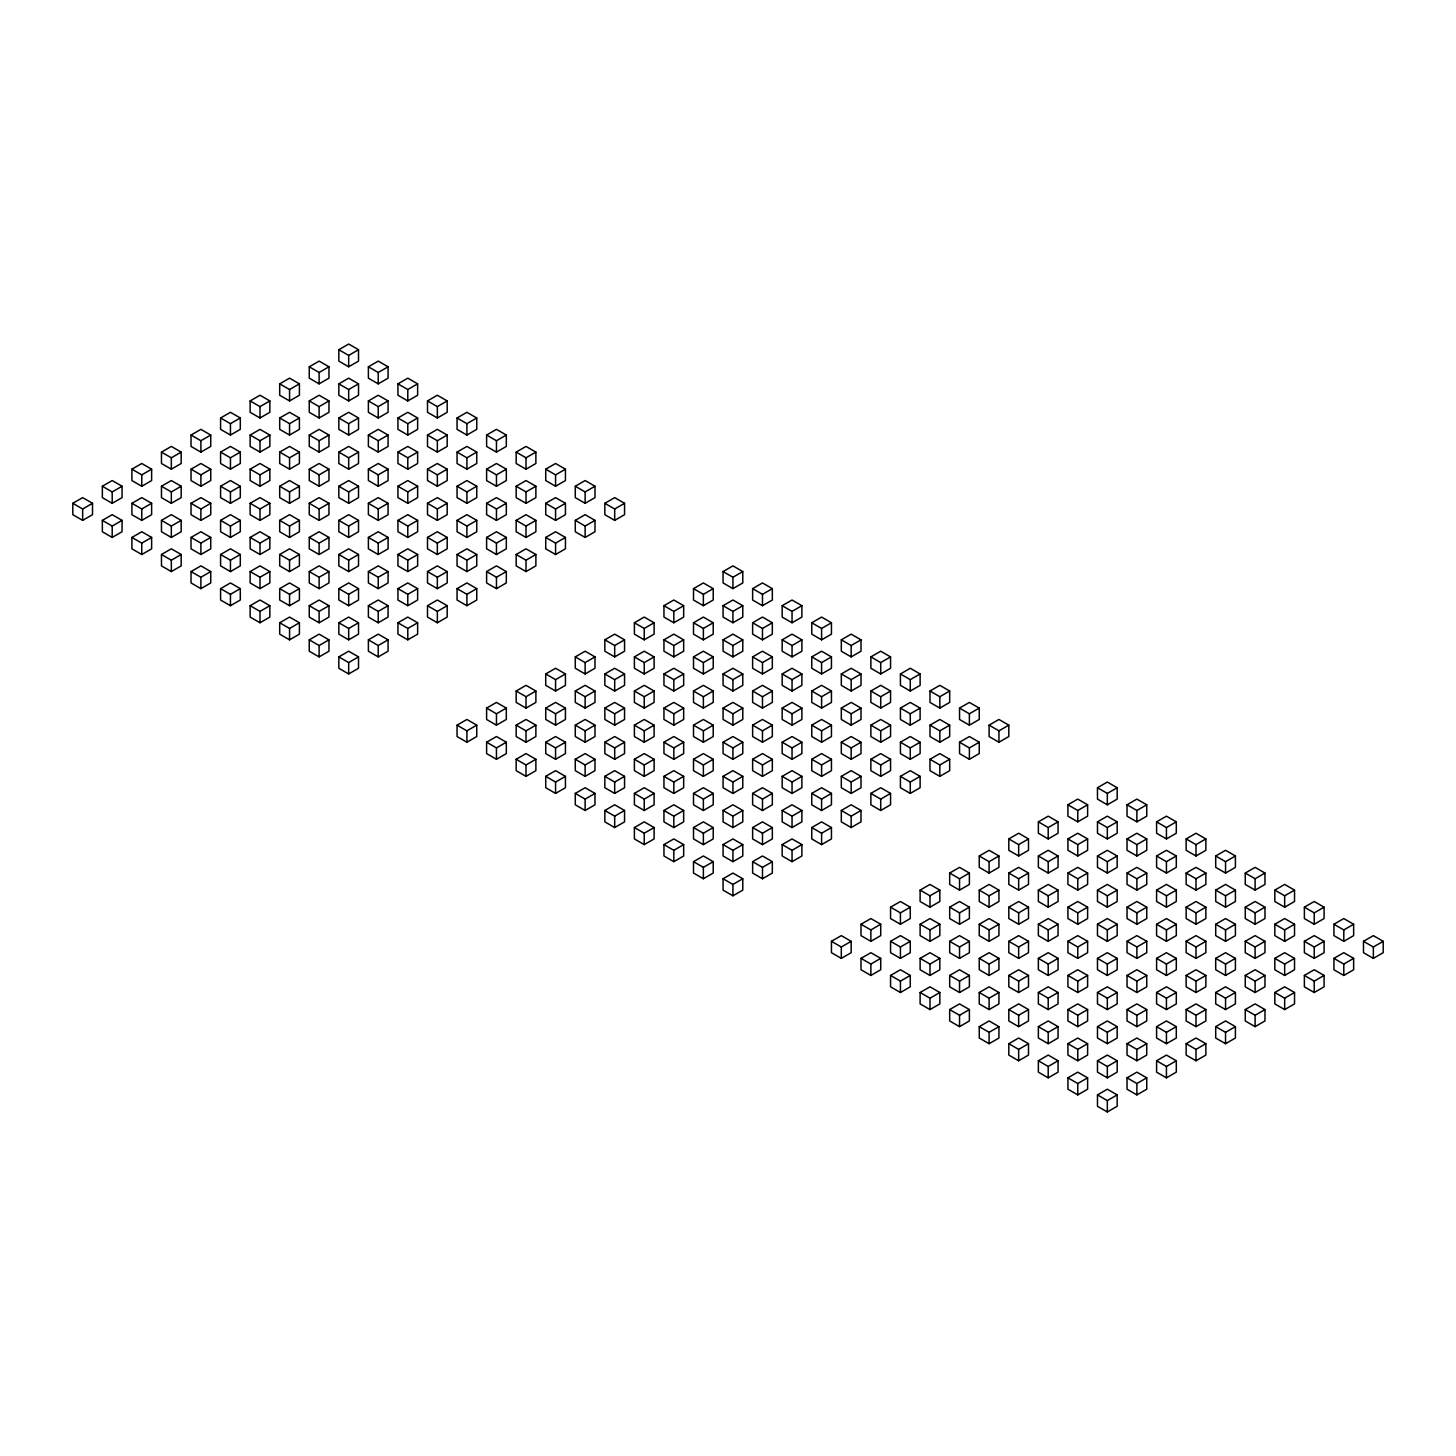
<?xml version="1.0" encoding="UTF-8"?>
<svg xmlns="http://www.w3.org/2000/svg" width="1456" height="1456" viewBox="0 0 1456 1456"><rect width="100%" height="100%" fill="white"/><g stroke="black" fill="none" stroke-linecap="round" stroke-linejoin="round"><path stroke-width="1.5" d="M72.8 503.303L82.646 497.624L92.511 503.303L92.511 514.678L82.646 520.374L72.8 514.678L72.8 503.303L82.646 508.999L92.511 503.303M102.357 486.249L112.203 480.553L122.067 486.249L122.067 497.624L112.203 503.303L102.357 497.624L102.357 486.249L112.203 491.928L122.067 486.249M131.914 469.178L141.76 463.499L151.624 469.178L151.624 480.553L141.76 486.249L131.914 480.553L131.914 469.178L141.76 474.874L151.624 469.178M161.47 452.106L171.335 446.428L181.181 452.106L181.181 463.499L171.335 469.178L161.47 463.499L161.47 452.106L171.335 457.803L181.181 452.106M191.027 435.053L200.892 429.356L210.738 435.053L210.738 446.428L200.892 452.106L191.027 446.428L191.027 435.053L200.892 440.731L210.738 435.053M220.584 417.981L230.448 412.303L240.295 417.981L240.295 429.356L230.448 435.053L220.584 429.356L220.584 417.981L230.448 423.678L240.295 417.981M250.141 400.928L260.005 395.231L269.851 400.928L269.851 412.303L260.005 417.981L250.141 412.303L250.141 400.928L260.005 406.606L269.851 400.928M279.698 383.856L289.562 378.16L299.408 383.856L299.408 395.231L289.562 400.928L279.698 395.231L279.698 383.856L289.562 389.535L299.408 383.856M309.254 366.785L319.119 361.106L328.965 366.785L328.965 378.16L319.119 383.856L309.254 378.16L309.254 366.785L319.119 372.481L328.965 366.785M338.829 349.731L348.676 344.035L358.522 349.731L358.522 361.106L348.676 366.785L338.829 361.106L338.829 349.731L348.676 355.41L358.522 349.731M102.357 520.374L112.203 514.678L122.067 520.374L122.067 531.749L112.203 537.446L102.357 531.749L102.357 520.374L112.203 526.071L122.067 520.374M131.914 503.303L141.76 497.624L151.624 503.303L151.624 514.678L141.76 520.374L131.914 514.678L131.914 503.303L141.76 508.999L151.624 503.303M161.47 486.249L171.335 480.553L181.181 486.249L181.181 497.624L171.335 503.303L161.47 497.624L161.47 486.249L171.335 491.928L181.181 486.249M191.027 469.178L200.892 463.499L210.738 469.178L210.738 480.553L200.892 486.249L191.027 480.553L191.027 469.178L200.892 474.874L210.738 469.178M220.584 452.106L230.448 446.428L240.295 452.106L240.295 463.499L230.448 469.178L220.584 463.499L220.584 452.106L230.448 457.803L240.295 452.106M250.141 435.053L260.005 429.356L269.851 435.053L269.851 446.428L260.005 452.106L250.141 446.428L250.141 435.053L260.005 440.731L269.851 435.053M279.698 417.981L289.562 412.303L299.408 417.981L299.408 429.356L289.562 435.053L279.698 429.356L279.698 417.981L289.562 423.678L299.408 417.981M309.254 400.928L319.119 395.231L328.965 400.928L328.965 412.303L319.119 417.981L309.254 412.303L309.254 400.928L319.119 406.606L328.965 400.928M338.829 383.856L348.676 378.16L358.522 383.856L358.522 395.231L348.676 400.928L338.829 395.231L338.829 383.856L348.676 389.535L358.522 383.856M368.386 366.785L378.232 361.106L388.079 366.785L388.079 378.16L378.232 383.856L368.386 378.16L368.386 366.785L378.232 372.481L388.079 366.785M131.914 537.446L141.76 531.749L151.624 537.446L151.624 548.821L141.76 554.499L131.914 548.821L131.914 537.446L141.76 543.124L151.624 537.446M161.47 520.374L171.335 514.678L181.181 520.374L181.181 531.749L171.335 537.446L161.47 531.749L161.47 520.374L171.335 526.071L181.181 520.374M191.027 503.303L200.892 497.624L210.738 503.303L210.738 514.678L200.892 520.374L191.027 514.678L191.027 503.303L200.892 508.999L210.738 503.303M220.584 486.249L230.448 480.553L240.295 486.249L240.295 497.624L230.448 503.303L220.584 497.624L220.584 486.249L230.448 491.928L240.295 486.249M250.141 469.178L260.005 463.499L269.851 469.178L269.851 480.553L260.005 486.249L250.141 480.553L250.141 469.178L260.005 474.874L269.851 469.178M279.698 452.106L289.562 446.428L299.408 452.106L299.408 463.499L289.562 469.178L279.698 463.499L279.698 452.106L289.562 457.803L299.408 452.106M309.254 435.053L319.119 429.356L328.965 435.053L328.965 446.428L319.119 452.106L309.254 446.428L309.254 435.053L319.119 440.731L328.965 435.053M338.829 417.981L348.676 412.303L358.522 417.981L358.522 429.356L348.676 435.053L338.829 429.356L338.829 417.981L348.676 423.678L358.522 417.981M368.386 400.928L378.232 395.231L388.079 400.928L388.079 412.303L378.232 417.981L368.386 412.303L368.386 400.928L378.232 406.606L388.079 400.928M397.943 383.856L407.789 378.16L417.635 383.856L417.635 395.231L407.789 400.928L397.943 395.231L397.943 383.856L407.789 389.535L417.635 383.856M161.47 554.499L171.335 548.821L181.181 554.499L181.181 565.874L171.335 571.571L161.47 565.874L161.47 554.499L171.335 560.196L181.181 554.499M191.027 537.446L200.892 531.749L210.738 537.446L210.738 548.821L200.892 554.499L191.027 548.821L191.027 537.446L200.892 543.124L210.738 537.446M220.584 520.374L230.448 514.678L240.295 520.374L240.295 531.749L230.448 537.446L220.584 531.749L220.584 520.374L230.448 526.071L240.295 520.374M250.141 503.303L260.005 497.624L269.851 503.303L269.851 514.678L260.005 520.374L250.141 514.678L250.141 503.303L260.005 508.999L269.851 503.303M279.698 486.249L289.562 480.553L299.408 486.249L299.408 497.624L289.562 503.303L279.698 497.624L279.698 486.249L289.562 491.928L299.408 486.249M309.254 469.178L319.119 463.499L328.965 469.178L328.965 480.553L319.119 486.249L309.254 480.553L309.254 469.178L319.119 474.874L328.965 469.178M338.829 452.106L348.676 446.428L358.522 452.106L358.522 463.499L348.676 469.178L338.829 463.499L338.829 452.106L348.676 457.803L358.522 452.106M368.386 435.053L378.232 429.356L388.079 435.053L388.079 446.428L378.232 452.106L368.386 446.428L368.386 435.053L378.232 440.731L388.079 435.053M397.943 417.981L407.789 412.303L417.635 417.981L417.635 429.356L407.789 435.053L397.943 429.356L397.943 417.981L407.789 423.678L417.635 417.981M427.5 400.928L437.346 395.231L447.192 400.928L447.192 412.303L437.346 417.981L427.5 412.303L427.5 400.928L437.346 406.606L447.192 400.928M191.027 571.571L200.892 565.874L210.738 571.571L210.738 582.946L200.892 588.643L191.027 582.946L191.027 571.571L200.892 577.249L210.738 571.571M220.584 554.499L230.448 548.821L240.295 554.499L240.295 565.874L230.448 571.571L220.584 565.874L220.584 554.499L230.448 560.196L240.295 554.499M250.141 537.446L260.005 531.749L269.851 537.446L269.851 548.821L260.005 554.499L250.141 548.821L250.141 537.446L260.005 543.124L269.851 537.446M279.698 520.374L289.562 514.678L299.408 520.374L299.408 531.749L289.562 537.446L279.698 531.749L279.698 520.374L289.562 526.071L299.408 520.374M309.254 503.303L319.119 497.624L328.965 503.303L328.965 514.678L319.119 520.374L309.254 514.678L309.254 503.303L319.119 508.999L328.965 503.303M338.829 486.249L348.676 480.553L358.522 486.249L358.522 497.624L348.676 503.303L338.829 497.624L338.829 486.249L348.676 491.928L358.522 486.249M368.386 469.178L378.232 463.499L388.079 469.178L388.079 480.553L378.232 486.249L368.386 480.553L368.386 469.178L378.232 474.874L388.079 469.178M397.943 452.106L407.789 446.428L417.635 452.106L417.635 463.499L407.789 469.178L397.943 463.499L397.943 452.106L407.789 457.803L417.635 452.106M427.5 435.053L437.346 429.356L447.192 435.053L447.192 446.428L437.346 452.106L427.5 446.428L427.5 435.053L437.346 440.731L447.192 435.053M457.057 417.981L466.903 412.303L476.749 417.981L476.749 429.356L466.903 435.053L457.057 429.356L457.057 417.981L466.903 423.678L476.749 417.981M220.584 588.643L230.448 582.946L240.295 588.643L240.295 600.018L230.448 605.696L220.584 600.018L220.584 588.643L230.448 594.321L240.295 588.643M250.141 571.571L260.005 565.874L269.851 571.571L269.851 582.946L260.005 588.643L250.141 582.946L250.141 571.571L260.005 577.249L269.851 571.571M279.698 554.499L289.562 548.821L299.408 554.499L299.408 565.874L289.562 571.571L279.698 565.874L279.698 554.499L289.562 560.196L299.408 554.499M309.254 537.446L319.119 531.749L328.965 537.446L328.965 548.821L319.119 554.499L309.254 548.821L309.254 537.446L319.119 543.124L328.965 537.446M338.829 520.374L348.676 514.678L358.522 520.374L358.522 531.749L348.676 537.446L338.829 531.749L338.829 520.374L348.676 526.071L358.522 520.374M368.386 503.303L378.232 497.624L388.079 503.303L388.079 514.678L378.232 520.374L368.386 514.678L368.386 503.303L378.232 508.999L388.079 503.303M397.943 486.249L407.789 480.553L417.635 486.249L417.635 497.624L407.789 503.303L397.943 497.624L397.943 486.249L407.789 491.928L417.635 486.249M427.5 469.178L437.346 463.499L447.192 469.178L447.192 480.553L437.346 486.249L427.5 480.553L427.5 469.178L437.346 474.874L447.192 469.178M457.057 452.106L466.903 446.428L476.749 452.106L476.749 463.499L466.903 469.178L457.057 463.499L457.057 452.106L466.903 457.803L476.749 452.106M486.613 435.053L496.46 429.356L506.324 435.053L506.324 446.428L496.46 452.106L486.613 446.428L486.613 435.053L496.46 440.731L506.324 435.053M250.141 605.696L260.005 600.018L269.851 605.696L269.851 617.071L260.005 622.768L250.141 617.071L250.141 605.696L260.005 611.393L269.851 605.696M279.698 588.643L289.562 582.946L299.408 588.643L299.408 600.018L289.562 605.696L279.698 600.018L279.698 588.643L289.562 594.321L299.408 588.643M309.254 571.571L319.119 565.874L328.965 571.571L328.965 582.946L319.119 588.643L309.254 582.946L309.254 571.571L319.119 577.249L328.965 571.571M338.829 554.499L348.676 548.821L358.522 554.499L358.522 565.874L348.676 571.571L338.829 565.874L338.829 554.499L348.676 560.196L358.522 554.499M368.386 537.446L378.232 531.749L388.079 537.446L388.079 548.821L378.232 554.499L368.386 548.821L368.386 537.446L378.232 543.124L388.079 537.446M397.943 520.374L407.789 514.678L417.635 520.374L417.635 531.749L407.789 537.446L397.943 531.749L397.943 520.374L407.789 526.071L417.635 520.374M427.5 503.303L437.346 497.624L447.192 503.303L447.192 514.678L437.346 520.374L427.5 514.678L427.5 503.303L437.346 508.999L447.192 503.303M457.057 486.249L466.903 480.553L476.749 486.249L476.749 497.624L466.903 503.303L457.057 497.624L457.057 486.249L466.903 491.928L476.749 486.249M486.613 469.178L496.46 463.499L506.324 469.178L506.324 480.553L496.46 486.249L486.613 480.553L486.613 469.178L496.46 474.874L506.324 469.178M516.17 452.106L526.016 446.428L535.881 452.106L535.881 463.499L526.016 469.178L516.17 463.499L516.17 452.106L526.016 457.803L535.881 452.106M279.698 622.768L289.562 617.071L299.408 622.768L299.408 634.143L289.562 639.839L279.698 634.143L279.698 622.768L289.562 628.446L299.408 622.768M309.254 605.696L319.119 600.018L328.965 605.696L328.965 617.071L319.119 622.768L309.254 617.071L309.254 605.696L319.119 611.393L328.965 605.696M338.829 588.643L348.676 582.946L358.522 588.643L358.522 600.018L348.676 605.696L338.829 600.018L338.829 588.643L348.676 594.321L358.522 588.643M368.386 571.571L378.232 565.874L388.079 571.571L388.079 582.946L378.232 588.643L368.386 582.946L368.386 571.571L378.232 577.249L388.079 571.571M397.943 554.499L407.789 548.821L417.635 554.499L417.635 565.874L407.789 571.571L397.943 565.874L397.943 554.499L407.789 560.196L417.635 554.499M427.5 537.446L437.346 531.749L447.192 537.446L447.192 548.821L437.346 554.499L427.5 548.821L427.5 537.446L437.346 543.124L447.192 537.446M457.057 520.374L466.903 514.678L476.749 520.374L476.749 531.749L466.903 537.446L457.057 531.749L457.057 520.374L466.903 526.071L476.749 520.374M486.613 503.303L496.46 497.624L506.324 503.303L506.324 514.678L496.46 520.374L486.613 514.678L486.613 503.303L496.46 508.999L506.324 503.303M516.17 486.249L526.016 480.553L535.881 486.249L535.881 497.624L526.016 503.303L516.17 497.624L516.17 486.249L526.016 491.928L535.881 486.249M545.727 469.178L555.573 463.499L565.438 469.178L565.438 480.553L555.573 486.249L545.727 480.553L545.727 469.178L555.573 474.874L565.438 469.178M309.254 639.839L319.119 634.143L328.965 639.839L328.965 651.214L319.119 656.893L309.254 651.214L309.254 639.839L319.119 645.518L328.965 639.839M338.829 622.768L348.676 617.071L358.522 622.768L358.522 634.143L348.676 639.839L338.829 634.143L338.829 622.768L348.676 628.446L358.522 622.768M368.386 605.696L378.232 600.018L388.079 605.696L388.079 617.071L378.232 622.768L368.386 617.071L368.386 605.696L378.232 611.393L388.079 605.696M397.943 588.643L407.789 582.946L417.635 588.643L417.635 600.018L407.789 605.696L397.943 600.018L397.943 588.643L407.789 594.321L417.635 588.643M427.5 571.571L437.346 565.874L447.192 571.571L447.192 582.946L437.346 588.643L427.5 582.946L427.5 571.571L437.346 577.249L447.192 571.571M457.057 554.499L466.903 548.821L476.749 554.499L476.749 565.874L466.903 571.571L457.057 565.874L457.057 554.499L466.903 560.196L476.749 554.499M486.613 537.446L496.46 531.749L506.324 537.446L506.324 548.821L496.46 554.499L486.613 548.821L486.613 537.446L496.46 543.124L506.324 537.446M516.17 520.374L526.016 514.678L535.881 520.374L535.881 531.749L526.016 537.446L516.17 531.749L516.17 520.374L526.016 526.071L535.881 520.374M545.727 503.303L555.573 497.624L565.438 503.303L565.438 514.678L555.573 520.374L545.727 514.678L545.727 503.303L555.573 508.999L565.438 503.303M575.284 486.249L585.13 480.553L594.994 486.249L594.994 497.624L585.13 503.303L575.284 497.624L575.284 486.249L585.13 491.928L594.994 486.249M338.829 656.893L348.676 651.214L358.522 656.893L358.522 668.268L348.676 673.964L338.829 668.268L338.829 656.893L348.676 662.589L358.522 656.893M368.386 639.839L378.232 634.143L388.079 639.839L388.079 651.214L378.232 656.893L368.386 651.214L368.386 639.839L378.232 645.518L388.079 639.839M397.943 622.768L407.789 617.071L417.635 622.768L417.635 634.143L407.789 639.839L397.943 634.143L397.943 622.768L407.789 628.446L417.635 622.768M427.5 605.696L437.346 600.018L447.192 605.696L447.192 617.071L437.346 622.768L427.5 617.071L427.5 605.696L437.346 611.393L447.192 605.696M457.057 588.643L466.903 582.946L476.749 588.643L476.749 600.018L466.903 605.696L457.057 600.018L457.057 588.643L466.903 594.321L476.749 588.643M486.613 571.571L496.46 565.874L506.324 571.571L506.324 582.946L496.46 588.643L486.613 582.946L486.613 571.571L496.46 577.249L506.324 571.571M516.17 554.499L526.016 548.821L535.881 554.499L535.881 565.874L526.016 571.571L516.17 565.874L516.17 554.499L526.016 560.196L535.881 554.499M545.727 537.446L555.573 531.749L565.438 537.446L565.438 548.821L555.573 554.499L545.727 548.821L545.727 537.446L555.573 543.124L565.438 537.446M575.284 520.374L585.13 514.678L594.994 520.374L594.994 531.749L585.13 537.446L575.284 531.749L575.284 520.374L585.13 526.071L594.994 520.374M604.841 503.303L614.687 497.624L624.551 503.303L624.551 514.678L614.687 520.374L604.841 514.678L604.841 503.303L614.687 508.999L624.551 503.303M457.057 725.161L466.903 719.464L476.749 725.161L476.749 736.536L466.903 742.214L457.057 736.536L457.057 725.161L466.903 730.839L476.749 725.161M486.613 708.089L496.46 702.411L506.324 708.089L506.324 719.464L496.46 725.161L486.613 719.464L486.613 708.089L496.46 713.786L506.324 708.089M516.17 691.018L526.016 685.339L535.881 691.018L535.881 702.411L526.016 708.089L516.17 702.411L516.17 691.018L526.016 696.714L535.881 691.018M545.727 673.964L555.573 668.268L565.438 673.964L565.438 685.339L555.573 691.018L545.727 685.339L545.727 673.964L555.573 679.643L565.438 673.964M575.284 656.893L585.13 651.214L594.994 656.893L594.994 668.268L585.13 673.964L575.284 668.268L575.284 656.893L585.13 662.589L594.994 656.893M604.841 639.839L614.687 634.143L624.551 639.839L624.551 651.214L614.687 656.893L604.841 651.214L604.841 639.839L614.687 645.518L624.551 639.839M634.397 622.768L644.244 617.071L654.108 622.768L654.108 634.143L644.244 639.839L634.397 634.143L634.397 622.768L644.244 628.446L654.108 622.768M663.954 605.696L673.819 600.018L683.665 605.696L683.665 617.071L673.819 622.768L663.954 617.071L663.954 605.696L673.819 611.393L683.665 605.696M693.511 588.643L703.375 582.946L713.222 588.643L713.222 600.018L703.375 605.696L693.511 600.018L693.511 588.643L703.375 594.321L713.222 588.643M723.068 571.571L732.932 565.874L742.778 571.571L742.778 582.946L732.932 588.643L723.068 582.946L723.068 571.571L732.932 577.249L742.778 571.571M486.613 742.214L496.46 736.536L506.324 742.214L506.324 753.589L496.46 759.286L486.613 753.589L486.613 742.214L496.46 747.911L506.324 742.214M516.17 725.161L526.016 719.464L535.881 725.161L535.881 736.536L526.016 742.214L516.17 736.536L516.17 725.161L526.016 730.839L535.881 725.161M545.727 708.089L555.573 702.411L565.438 708.089L565.438 719.464L555.573 725.161L545.727 719.464L545.727 708.089L555.573 713.786L565.438 708.089M575.284 691.018L585.13 685.339L594.994 691.018L594.994 702.411L585.13 708.089L575.284 702.411L575.284 691.018L585.13 696.714L594.994 691.018M604.841 673.964L614.687 668.268L624.551 673.964L624.551 685.339L614.687 691.018L604.841 685.339L604.841 673.964L614.687 679.643L624.551 673.964M634.397 656.893L644.244 651.214L654.108 656.893L654.108 668.268L644.244 673.964L634.397 668.268L634.397 656.893L644.244 662.589L654.108 656.893M663.954 639.839L673.819 634.143L683.665 639.839L683.665 651.214L673.819 656.893L663.954 651.214L663.954 639.839L673.819 645.518L683.665 639.839M693.511 622.768L703.375 617.071L713.222 622.768L713.222 634.143L703.375 639.839L693.511 634.143L693.511 622.768L703.375 628.446L713.222 622.768M723.068 605.696L732.932 600.018L742.778 605.696L742.778 617.071L732.932 622.768L723.068 617.071L723.068 605.696L732.932 611.393L742.778 605.696M752.625 588.643L762.489 582.946L772.335 588.643L772.335 600.018L762.489 605.696L752.625 600.018L752.625 588.643L762.489 594.321L772.335 588.643M516.17 759.286L526.016 753.589L535.881 759.286L535.881 770.661L526.016 776.357L516.17 770.661L516.17 759.286L526.016 764.982L535.881 759.286M545.727 742.214L555.573 736.536L565.438 742.214L565.438 753.589L555.573 759.286L545.727 753.589L545.727 742.214L555.573 747.911L565.438 742.214M575.284 725.161L585.13 719.464L594.994 725.161L594.994 736.536L585.13 742.214L575.284 736.536L575.284 725.161L585.13 730.839L594.994 725.161M604.841 708.089L614.687 702.411L624.551 708.089L624.551 719.464L614.687 725.161L604.841 719.464L604.841 708.089L614.687 713.786L624.551 708.089M634.397 691.018L644.244 685.339L654.108 691.018L654.108 702.411L644.244 708.089L634.397 702.411L634.397 691.018L644.244 696.714L654.108 691.018M663.954 673.964L673.819 668.268L683.665 673.964L683.665 685.339L673.819 691.018L663.954 685.339L663.954 673.964L673.819 679.643L683.665 673.964M693.511 656.893L703.375 651.214L713.222 656.893L713.222 668.268L703.375 673.964L693.511 668.268L693.511 656.893L703.375 662.589L713.222 656.893M723.068 639.839L732.932 634.143L742.778 639.839L742.778 651.214L732.932 656.893L723.068 651.214L723.068 639.839L732.932 645.518L742.778 639.839M752.625 622.768L762.489 617.071L772.335 622.768L772.335 634.143L762.489 639.839L752.625 634.143L752.625 622.768L762.489 628.446L772.335 622.768M782.181 605.696L792.046 600.018L801.892 605.696L801.892 617.071L792.046 622.768L782.181 617.071L782.181 605.696L792.046 611.393L801.892 605.696M545.727 776.357L555.573 770.661L565.438 776.357L565.438 787.732L555.573 793.411L545.727 787.732L545.727 776.357L555.573 782.036L565.438 776.357M575.284 759.286L585.13 753.589L594.994 759.286L594.994 770.661L585.13 776.357L575.284 770.661L575.284 759.286L585.13 764.982L594.994 759.286M604.841 742.214L614.687 736.536L624.551 742.214L624.551 753.589L614.687 759.286L604.841 753.589L604.841 742.214L614.687 747.911L624.551 742.214M634.397 725.161L644.244 719.464L654.108 725.161L654.108 736.536L644.244 742.214L634.397 736.536L634.397 725.161L644.244 730.839L654.108 725.161M663.954 708.089L673.819 702.411L683.665 708.089L683.665 719.464L673.819 725.161L663.954 719.464L663.954 708.089L673.819 713.786L683.665 708.089M693.511 691.018L703.375 685.339L713.222 691.018L713.222 702.411L703.375 708.089L693.511 702.411L693.511 691.018L703.375 696.714L713.222 691.018M723.068 673.964L732.932 668.268L742.778 673.964L742.778 685.339L732.932 691.018L723.068 685.339L723.068 673.964L732.932 679.643L742.778 673.964M752.625 656.893L762.489 651.214L772.335 656.893L772.335 668.268L762.489 673.964L752.625 668.268L752.625 656.893L762.489 662.589L772.335 656.893M782.181 639.839L792.046 634.143L801.892 639.839L801.892 651.214L792.046 656.893L782.181 651.214L782.181 639.839L792.046 645.518L801.892 639.839M811.756 622.768L821.603 617.071L831.449 622.768L831.449 634.143L821.603 639.839L811.756 634.143L811.756 622.768L821.603 628.446L831.449 622.768M575.284 793.411L585.13 787.732L594.994 793.411L594.994 804.786L585.13 810.482L575.284 804.786L575.284 793.411L585.13 799.107L594.994 793.411M604.841 776.357L614.687 770.661L624.551 776.357L624.551 787.732L614.687 793.411L604.841 787.732L604.841 776.357L614.687 782.036L624.551 776.357M634.397 759.286L644.244 753.589L654.108 759.286L654.108 770.661L644.244 776.357L634.397 770.661L634.397 759.286L644.244 764.982L654.108 759.286M663.954 742.214L673.819 736.536L683.665 742.214L683.665 753.589L673.819 759.286L663.954 753.589L663.954 742.214L673.819 747.911L683.665 742.214M693.511 725.161L703.375 719.464L713.222 725.161L713.222 736.536L703.375 742.214L693.511 736.536L693.511 725.161L703.375 730.839L713.222 725.161M723.068 708.089L732.932 702.411L742.778 708.089L742.778 719.464L732.932 725.161L723.068 719.464L723.068 708.089L732.932 713.786L742.778 708.089M752.625 691.018L762.489 685.339L772.335 691.018L772.335 702.411L762.489 708.089L752.625 702.411L752.625 691.018L762.489 696.714L772.335 691.018M782.181 673.964L792.046 668.268L801.892 673.964L801.892 685.339L792.046 691.018L782.181 685.339L782.181 673.964L792.046 679.643L801.892 673.964M811.756 656.893L821.603 651.214L831.449 656.893L831.449 668.268L821.603 673.964L811.756 668.268L811.756 656.893L821.603 662.589L831.449 656.893M841.313 639.839L851.159 634.143L861.006 639.839L861.006 651.214L851.159 656.893L841.313 651.214L841.313 639.839L851.159 645.518L861.006 639.839M604.841 810.482L614.687 804.786L624.551 810.482L624.551 821.857L614.687 827.554L604.841 821.857L604.841 810.482L614.687 816.161L624.551 810.482M634.397 793.411L644.244 787.732L654.108 793.411L654.108 804.786L644.244 810.482L634.397 804.786L634.397 793.411L644.244 799.107L654.108 793.411M663.954 776.357L673.819 770.661L683.665 776.357L683.665 787.732L673.819 793.411L663.954 787.732L663.954 776.357L673.819 782.036L683.665 776.357M693.511 759.286L703.375 753.589L713.222 759.286L713.222 770.661L703.375 776.357L693.511 770.661L693.511 759.286L703.375 764.982L713.222 759.286M723.068 742.214L732.932 736.536L742.778 742.214L742.778 753.589L732.932 759.286L723.068 753.589L723.068 742.214L732.932 747.911L742.778 742.214M752.625 725.161L762.489 719.464L772.335 725.161L772.335 736.536L762.489 742.214L752.625 736.536L752.625 725.161L762.489 730.839L772.335 725.161M782.181 708.089L792.046 702.411L801.892 708.089L801.892 719.464L792.046 725.161L782.181 719.464L782.181 708.089L792.046 713.786L801.892 708.089M811.756 691.018L821.603 685.339L831.449 691.018L831.449 702.411L821.603 708.089L811.756 702.411L811.756 691.018L821.603 696.714L831.449 691.018M841.313 673.964L851.159 668.268L861.006 673.964L861.006 685.339L851.159 691.018L841.313 685.339L841.313 673.964L851.159 679.643L861.006 673.964M870.87 656.893L880.716 651.214L890.562 656.893L890.562 668.268L880.716 673.964L870.87 668.268L870.87 656.893L880.716 662.589L890.562 656.893M634.397 827.554L644.244 821.857L654.108 827.554L654.108 838.929L644.244 844.607L634.397 838.929L634.397 827.554L644.244 833.232L654.108 827.554M663.954 810.482L673.819 804.786L683.665 810.482L683.665 821.857L673.819 827.554L663.954 821.857L663.954 810.482L673.819 816.161L683.665 810.482M693.511 793.411L703.375 787.732L713.222 793.411L713.222 804.786L703.375 810.482L693.511 804.786L693.511 793.411L703.375 799.107L713.222 793.411M723.068 776.357L732.932 770.661L742.778 776.357L742.778 787.732L732.932 793.411L723.068 787.732L723.068 776.357L732.932 782.036L742.778 776.357M752.625 759.286L762.489 753.589L772.335 759.286L772.335 770.661L762.489 776.357L752.625 770.661L752.625 759.286L762.489 764.982L772.335 759.286M782.181 742.214L792.046 736.536L801.892 742.214L801.892 753.589L792.046 759.286L782.181 753.589L782.181 742.214L792.046 747.911L801.892 742.214M811.756 725.161L821.603 719.464L831.449 725.161L831.449 736.536L821.603 742.214L811.756 736.536L811.756 725.161L821.603 730.839L831.449 725.161M841.313 708.089L851.159 702.411L861.006 708.089L861.006 719.464L851.159 725.161L841.313 719.464L841.313 708.089L851.159 713.786L861.006 708.089M870.87 691.018L880.716 685.339L890.562 691.018L890.562 702.411L880.716 708.089L870.87 702.411L870.87 691.018L880.716 696.714L890.562 691.018M900.427 673.964L910.273 668.268L920.119 673.964L920.119 685.339L910.273 691.018L900.427 685.339L900.427 673.964L910.273 679.643L920.119 673.964M663.954 844.607L673.819 838.929L683.665 844.607L683.665 855.982L673.819 861.679L663.954 855.982L663.954 844.607L673.819 850.304L683.665 844.607M693.511 827.554L703.375 821.857L713.222 827.554L713.222 838.929L703.375 844.607L693.511 838.929L693.511 827.554L703.375 833.232L713.222 827.554M723.068 810.482L732.932 804.786L742.778 810.482L742.778 821.857L732.932 827.554L723.068 821.857L723.068 810.482L732.932 816.161L742.778 810.482M752.625 793.411L762.489 787.732L772.335 793.411L772.335 804.786L762.489 810.482L752.625 804.786L752.625 793.411L762.489 799.107L772.335 793.411M782.181 776.357L792.046 770.661L801.892 776.357L801.892 787.732L792.046 793.411L782.181 787.732L782.181 776.357L792.046 782.036L801.892 776.357M811.756 759.286L821.603 753.589L831.449 759.286L831.449 770.661L821.603 776.357L811.756 770.661L811.756 759.286L821.603 764.982L831.449 759.286M841.313 742.214L851.159 736.536L861.006 742.214L861.006 753.589L851.159 759.286L841.313 753.589L841.313 742.214L851.159 747.911L861.006 742.214M870.87 725.161L880.716 719.464L890.562 725.161L890.562 736.536L880.716 742.214L870.87 736.536L870.87 725.161L880.716 730.839L890.562 725.161M900.427 708.089L910.273 702.411L920.119 708.089L920.119 719.464L910.273 725.161L900.427 719.464L900.427 708.089L910.273 713.786L920.119 708.089M929.984 691.018L939.83 685.339L949.676 691.018L949.676 702.411L939.83 708.089L929.984 702.411L929.984 691.018L939.83 696.714L949.676 691.018M693.511 861.679L703.375 855.982L713.222 861.679L713.222 873.054L703.375 878.751L693.511 873.054L693.511 861.679L703.375 867.357L713.222 861.679M723.068 844.607L732.932 838.929L742.778 844.607L742.778 855.982L732.932 861.679L723.068 855.982L723.068 844.607L732.932 850.304L742.778 844.607M752.625 827.554L762.489 821.857L772.335 827.554L772.335 838.929L762.489 844.607L752.625 838.929L752.625 827.554L762.489 833.232L772.335 827.554M782.181 810.482L792.046 804.786L801.892 810.482L801.892 821.857L792.046 827.554L782.181 821.857L782.181 810.482L792.046 816.161L801.892 810.482M811.756 793.411L821.603 787.732L831.449 793.411L831.449 804.786L821.603 810.482L811.756 804.786L811.756 793.411L821.603 799.107L831.449 793.411M841.313 776.357L851.159 770.661L861.006 776.357L861.006 787.732L851.159 793.411L841.313 787.732L841.313 776.357L851.159 782.036L861.006 776.357M870.87 759.286L880.716 753.589L890.562 759.286L890.562 770.661L880.716 776.357L870.87 770.661L870.87 759.286L880.716 764.982L890.562 759.286M900.427 742.214L910.273 736.536L920.119 742.214L920.119 753.589L910.273 759.286L900.427 753.589L900.427 742.214L910.273 747.911L920.119 742.214M929.984 725.161L939.83 719.464L949.676 725.161L949.676 736.536L939.83 742.214L929.984 736.536L929.984 725.161L939.83 730.839L949.676 725.161M959.54 708.089L969.387 702.411L979.251 708.089L979.251 719.464L969.387 725.161L959.54 719.464L959.54 708.089L969.387 713.786L979.251 708.089M723.068 878.751L732.932 873.054L742.778 878.751L742.778 890.126L732.932 895.804L723.068 890.126L723.068 878.751L732.932 884.429L742.778 878.751M752.625 861.679L762.489 855.982L772.335 861.679L772.335 873.054L762.489 878.751L752.625 873.054L752.625 861.679L762.489 867.357L772.335 861.679M782.181 844.607L792.046 838.929L801.892 844.607L801.892 855.982L792.046 861.679L782.181 855.982L782.181 844.607L792.046 850.304L801.892 844.607M811.756 827.554L821.603 821.857L831.449 827.554L831.449 838.929L821.603 844.607L811.756 838.929L811.756 827.554L821.603 833.232L831.449 827.554M841.313 810.482L851.159 804.786L861.006 810.482L861.006 821.857L851.159 827.554L841.313 821.857L841.313 810.482L851.159 816.161L861.006 810.482M870.87 793.411L880.716 787.732L890.562 793.411L890.562 804.786L880.716 810.482L870.87 804.786L870.87 793.411L880.716 799.107L890.562 793.411M900.427 776.357L910.273 770.661L920.119 776.357L920.119 787.732L910.273 793.411L900.427 787.732L900.427 776.357L910.273 782.036L920.119 776.357M929.984 759.286L939.83 753.589L949.676 759.286L949.676 770.661L939.83 776.357L929.984 770.661L929.984 759.286L939.83 764.982L949.676 759.286M959.54 742.214L969.387 736.536L979.251 742.214L979.251 753.589L969.387 759.286L959.54 753.589L959.54 742.214L969.387 747.911L979.251 742.214M989.097 725.161L998.943 719.464L1008.808 725.161L1008.808 736.536L998.943 742.214L989.097 736.536L989.097 725.161L998.943 730.839L1008.808 725.161M831.449 941.322L841.313 935.626L851.159 941.322L851.159 952.697L841.313 958.376L831.449 952.697L831.449 941.322L841.313 947.001L851.159 941.322M861.006 924.251L870.87 918.554L880.716 924.251L880.716 935.626L870.87 941.322L861.006 935.626L861.006 924.251L870.87 929.929L880.716 924.251M890.562 907.179L900.427 901.501L910.273 907.179L910.273 918.554L900.427 924.251L890.562 918.554L890.562 907.179L900.427 912.876L910.273 907.179M920.119 890.126L929.984 884.429L939.83 890.126L939.83 901.501L929.984 907.179L920.119 901.501L920.119 890.126L929.984 895.804L939.83 890.126M949.676 873.054L959.54 867.357L969.387 873.054L969.387 884.429L959.54 890.126L949.676 884.429L949.676 873.054L959.54 878.751L969.387 873.054M979.251 855.982L989.097 850.304L998.943 855.982L998.943 867.357L989.097 873.054L979.251 867.357L979.251 855.982L989.097 861.679L998.943 855.982M1008.808 838.929L1018.654 833.232L1028.5 838.929L1028.5 850.304L1018.654 855.982L1008.808 850.304L1008.808 838.929L1018.654 844.607L1028.5 838.929M1038.365 821.857L1048.211 816.161L1058.057 821.857L1058.057 833.232L1048.211 838.929L1038.365 833.232L1038.365 821.857L1048.211 827.554L1058.057 821.857M1067.921 804.786L1077.768 799.107L1087.614 804.786L1087.614 816.161L1077.768 821.857L1067.921 816.161L1067.921 804.786L1077.768 810.482L1087.614 804.786M1097.478 787.732L1107.324 782.036L1117.171 787.732L1117.171 799.107L1107.324 804.786L1097.478 799.107L1097.478 787.732L1107.324 793.411L1117.171 787.732M861.006 958.376L870.87 952.697L880.716 958.376L880.716 969.751L870.87 975.447L861.006 969.751L861.006 958.376L870.87 964.072L880.716 958.376M890.562 941.322L900.427 935.626L910.273 941.322L910.273 952.697L900.427 958.376L890.562 952.697L890.562 941.322L900.427 947.001L910.273 941.322M920.119 924.251L929.984 918.554L939.83 924.251L939.83 935.626L929.984 941.322L920.119 935.626L920.119 924.251L929.984 929.929L939.83 924.251M949.676 907.179L959.54 901.501L969.387 907.179L969.387 918.554L959.54 924.251L949.676 918.554L949.676 907.179L959.54 912.876L969.387 907.179M979.251 890.126L989.097 884.429L998.943 890.126L998.943 901.501L989.097 907.179L979.251 901.501L979.251 890.126L989.097 895.804L998.943 890.126M1008.808 873.054L1018.654 867.357L1028.5 873.054L1028.5 884.429L1018.654 890.126L1008.808 884.429L1008.808 873.054L1018.654 878.751L1028.5 873.054M1038.365 855.982L1048.211 850.304L1058.057 855.982L1058.057 867.357L1048.211 873.054L1038.365 867.357L1038.365 855.982L1048.211 861.679L1058.057 855.982M1067.921 838.929L1077.768 833.232L1087.614 838.929L1087.614 850.304L1077.768 855.982L1067.921 850.304L1067.921 838.929L1077.768 844.607L1087.614 838.929M1097.478 821.857L1107.324 816.161L1117.171 821.857L1117.171 833.232L1107.324 838.929L1097.478 833.232L1097.478 821.857L1107.324 827.554L1117.171 821.857M1127.035 804.786L1136.881 799.107L1146.746 804.786L1146.746 816.161L1136.881 821.857L1127.035 816.161L1127.035 804.786L1136.881 810.482L1146.746 804.786M890.562 975.447L900.427 969.751L910.273 975.447L910.273 986.822L900.427 992.501L890.562 986.822L890.562 975.447L900.427 981.126L910.273 975.447M920.119 958.376L929.984 952.697L939.83 958.376L939.83 969.751L929.984 975.447L920.119 969.751L920.119 958.376L929.984 964.072L939.83 958.376M949.676 941.322L959.54 935.626L969.387 941.322L969.387 952.697L959.54 958.376L949.676 952.697L949.676 941.322L959.54 947.001L969.387 941.322M979.251 924.251L989.097 918.554L998.943 924.251L998.943 935.626L989.097 941.322L979.251 935.626L979.251 924.251L989.097 929.929L998.943 924.251M1008.808 907.179L1018.654 901.501L1028.5 907.179L1028.5 918.554L1018.654 924.251L1008.808 918.554L1008.808 907.179L1018.654 912.876L1028.5 907.179M1038.365 890.126L1048.211 884.429L1058.057 890.126L1058.057 901.501L1048.211 907.179L1038.365 901.501L1038.365 890.126L1048.211 895.804L1058.057 890.126M1067.921 873.054L1077.768 867.357L1087.614 873.054L1087.614 884.429L1077.768 890.126L1067.921 884.429L1067.921 873.054L1077.768 878.751L1087.614 873.054M1097.478 855.982L1107.324 850.304L1117.171 855.982L1117.171 867.357L1107.324 873.054L1097.478 867.357L1097.478 855.982L1107.324 861.679L1117.171 855.982M1127.035 838.929L1136.881 833.232L1146.746 838.929L1146.746 850.304L1136.881 855.982L1127.035 850.304L1127.035 838.929L1136.881 844.607L1146.746 838.929M1156.592 821.857L1166.438 816.161L1176.302 821.857L1176.302 833.232L1166.438 838.929L1156.592 833.232L1156.592 821.857L1166.438 827.554L1176.302 821.857M920.119 992.501L929.984 986.822L939.83 992.501L939.83 1003.894L929.984 1009.572L920.119 1003.894L920.119 992.501L929.984 998.197L939.83 992.501M949.676 975.447L959.54 969.751L969.387 975.447L969.387 986.822L959.54 992.501L949.676 986.822L949.676 975.447L959.54 981.126L969.387 975.447M979.251 958.376L989.097 952.697L998.943 958.376L998.943 969.751L989.097 975.447L979.251 969.751L979.251 958.376L989.097 964.072L998.943 958.376M1008.808 941.322L1018.654 935.626L1028.5 941.322L1028.5 952.697L1018.654 958.376L1008.808 952.697L1008.808 941.322L1018.654 947.001L1028.5 941.322M1038.365 924.251L1048.211 918.554L1058.057 924.251L1058.057 935.626L1048.211 941.322L1038.365 935.626L1038.365 924.251L1048.211 929.929L1058.057 924.251M1067.921 907.179L1077.768 901.501L1087.614 907.179L1087.614 918.554L1077.768 924.251L1067.921 918.554L1067.921 907.179L1077.768 912.876L1087.614 907.179M1097.478 890.126L1107.324 884.429L1117.171 890.126L1117.171 901.501L1107.324 907.179L1097.478 901.501L1097.478 890.126L1107.324 895.804L1117.171 890.126M1127.035 873.054L1136.881 867.357L1146.746 873.054L1146.746 884.429L1136.881 890.126L1127.035 884.429L1127.035 873.054L1136.881 878.751L1146.746 873.054M1156.592 855.982L1166.438 850.304L1176.302 855.982L1176.302 867.357L1166.438 873.054L1156.592 867.357L1156.592 855.982L1166.438 861.679L1176.302 855.982M1186.149 838.929L1195.995 833.232L1205.859 838.929L1205.859 850.304L1195.995 855.982L1186.149 850.304L1186.149 838.929L1195.995 844.607L1205.859 838.929M949.676 1009.572L959.54 1003.894L969.387 1009.572L969.387 1020.947L959.54 1026.644L949.676 1020.947L949.676 1009.572L959.54 1015.269L969.387 1009.572M979.251 992.501L989.097 986.822L998.943 992.501L998.943 1003.894L989.097 1009.572L979.251 1003.894L979.251 992.501L989.097 998.197L998.943 992.501M1008.808 975.447L1018.654 969.751L1028.5 975.447L1028.5 986.822L1018.654 992.501L1008.808 986.822L1008.808 975.447L1018.654 981.126L1028.5 975.447M1038.365 958.376L1048.211 952.697L1058.057 958.376L1058.057 969.751L1048.211 975.447L1038.365 969.751L1038.365 958.376L1048.211 964.072L1058.057 958.376M1067.921 941.322L1077.768 935.626L1087.614 941.322L1087.614 952.697L1077.768 958.376L1067.921 952.697L1067.921 941.322L1077.768 947.001L1087.614 941.322M1097.478 924.251L1107.324 918.554L1117.171 924.251L1117.171 935.626L1107.324 941.322L1097.478 935.626L1097.478 924.251L1107.324 929.929L1117.171 924.251M1127.035 907.179L1136.881 901.501L1146.746 907.179L1146.746 918.554L1136.881 924.251L1127.035 918.554L1127.035 907.179L1136.881 912.876L1146.746 907.179M1156.592 890.126L1166.438 884.429L1176.302 890.126L1176.302 901.501L1166.438 907.179L1156.592 901.501L1156.592 890.126L1166.438 895.804L1176.302 890.126M1186.149 873.054L1195.995 867.357L1205.859 873.054L1205.859 884.429L1195.995 890.126L1186.149 884.429L1186.149 873.054L1195.995 878.751L1205.859 873.054M1215.705 855.982L1225.552 850.304L1235.416 855.982L1235.416 867.357L1225.552 873.054L1215.705 867.357L1215.705 855.982L1225.552 861.679L1235.416 855.982M979.251 1026.644L989.097 1020.947L998.943 1026.644L998.943 1038.019L989.097 1043.697L979.251 1038.019L979.251 1026.644L989.097 1032.322L998.943 1026.644M1008.808 1009.572L1018.654 1003.894L1028.5 1009.572L1028.5 1020.947L1018.654 1026.644L1008.808 1020.947L1008.808 1009.572L1018.654 1015.269L1028.5 1009.572M1038.365 992.501L1048.211 986.822L1058.057 992.501L1058.057 1003.894L1048.211 1009.572L1038.365 1003.894L1038.365 992.501L1048.211 998.197L1058.057 992.501M1067.921 975.447L1077.768 969.751L1087.614 975.447L1087.614 986.822L1077.768 992.501L1067.921 986.822L1067.921 975.447L1077.768 981.126L1087.614 975.447M1097.478 958.376L1107.324 952.697L1117.171 958.376L1117.171 969.751L1107.324 975.447L1097.478 969.751L1097.478 958.376L1107.324 964.072L1117.171 958.376M1127.035 941.322L1136.881 935.626L1146.746 941.322L1146.746 952.697L1136.881 958.376L1127.035 952.697L1127.035 941.322L1136.881 947.001L1146.746 941.322M1156.592 924.251L1166.438 918.554L1176.302 924.251L1176.302 935.626L1166.438 941.322L1156.592 935.626L1156.592 924.251L1166.438 929.929L1176.302 924.251M1186.149 907.179L1195.995 901.501L1205.859 907.179L1205.859 918.554L1195.995 924.251L1186.149 918.554L1186.149 907.179L1195.995 912.876L1205.859 907.179M1215.705 890.126L1225.552 884.429L1235.416 890.126L1235.416 901.501L1225.552 907.179L1215.705 901.501L1215.705 890.126L1225.552 895.804L1235.416 890.126M1245.262 873.054L1255.108 867.357L1264.973 873.054L1264.973 884.429L1255.108 890.126L1245.262 884.429L1245.262 873.054L1255.108 878.751L1264.973 873.054M1008.808 1043.697L1018.654 1038.019L1028.5 1043.697L1028.5 1055.072L1018.654 1060.769L1008.808 1055.072L1008.808 1043.697L1018.654 1049.394L1028.5 1043.697M1038.365 1026.644L1048.211 1020.947L1058.057 1026.644L1058.057 1038.019L1048.211 1043.697L1038.365 1038.019L1038.365 1026.644L1048.211 1032.322L1058.057 1026.644M1067.921 1009.572L1077.768 1003.894L1087.614 1009.572L1087.614 1020.947L1077.768 1026.644L1067.921 1020.947L1067.921 1009.572L1077.768 1015.269L1087.614 1009.572M1097.478 992.501L1107.324 986.822L1117.171 992.501L1117.171 1003.894L1107.324 1009.572L1097.478 1003.894L1097.478 992.501L1107.324 998.197L1117.171 992.501M1127.035 975.447L1136.881 969.751L1146.746 975.447L1146.746 986.822L1136.881 992.501L1127.035 986.822L1127.035 975.447L1136.881 981.126L1146.746 975.447M1156.592 958.376L1166.438 952.697L1176.302 958.376L1176.302 969.751L1166.438 975.447L1156.592 969.751L1156.592 958.376L1166.438 964.072L1176.302 958.376M1186.149 941.322L1195.995 935.626L1205.859 941.322L1205.859 952.697L1195.995 958.376L1186.149 952.697L1186.149 941.322L1195.995 947.001L1205.859 941.322M1215.705 924.251L1225.552 918.554L1235.416 924.251L1235.416 935.626L1225.552 941.322L1215.705 935.626L1215.705 924.251L1225.552 929.929L1235.416 924.251M1245.262 907.179L1255.108 901.501L1264.973 907.179L1264.973 918.554L1255.108 924.251L1245.262 918.554L1245.262 907.179L1255.108 912.876L1264.973 907.179M1274.819 890.126L1284.665 884.429L1294.53 890.126L1294.53 901.501L1284.665 907.179L1274.819 901.501L1274.819 890.126L1284.665 895.804L1294.53 890.126M1038.365 1060.769L1048.211 1055.072L1058.057 1060.769L1058.057 1072.144L1048.211 1077.84L1038.365 1072.144L1038.365 1060.769L1048.211 1066.465L1058.057 1060.769M1067.921 1043.697L1077.768 1038.019L1087.614 1043.697L1087.614 1055.072L1077.768 1060.769L1067.921 1055.072L1067.921 1043.697L1077.768 1049.394L1087.614 1043.697M1097.478 1026.644L1107.324 1020.947L1117.171 1026.644L1117.171 1038.019L1107.324 1043.697L1097.478 1038.019L1097.478 1026.644L1107.324 1032.322L1117.171 1026.644M1127.035 1009.572L1136.881 1003.894L1146.746 1009.572L1146.746 1020.947L1136.881 1026.644L1127.035 1020.947L1127.035 1009.572L1136.881 1015.269L1146.746 1009.572M1156.592 992.501L1166.438 986.822L1176.302 992.501L1176.302 1003.894L1166.438 1009.572L1156.592 1003.894L1156.592 992.501L1166.438 998.197L1176.302 992.501M1186.149 975.447L1195.995 969.751L1205.859 975.447L1205.859 986.822L1195.995 992.501L1186.149 986.822L1186.149 975.447L1195.995 981.126L1205.859 975.447M1215.705 958.376L1225.552 952.697L1235.416 958.376L1235.416 969.751L1225.552 975.447L1215.705 969.751L1215.705 958.376L1225.552 964.072L1235.416 958.376M1245.262 941.322L1255.108 935.626L1264.973 941.322L1264.973 952.697L1255.108 958.376L1245.262 952.697L1245.262 941.322L1255.108 947.001L1264.973 941.322M1274.819 924.251L1284.665 918.554L1294.53 924.251L1294.53 935.626L1284.665 941.322L1274.819 935.626L1274.819 924.251L1284.665 929.929L1294.53 924.251M1304.376 907.179L1314.24 901.501L1324.086 907.179L1324.086 918.554L1314.24 924.251L1304.376 918.554L1304.376 907.179L1314.24 912.876L1324.086 907.179M1067.921 1077.84L1077.768 1072.144L1087.614 1077.84L1087.614 1089.215L1077.768 1094.894L1067.921 1089.215L1067.921 1077.84L1077.768 1083.519L1087.614 1077.84M1097.478 1060.769L1107.324 1055.072L1117.171 1060.769L1117.171 1072.144L1107.324 1077.84L1097.478 1072.144L1097.478 1060.769L1107.324 1066.465L1117.171 1060.769M1127.035 1043.697L1136.881 1038.019L1146.746 1043.697L1146.746 1055.072L1136.881 1060.769L1127.035 1055.072L1127.035 1043.697L1136.881 1049.394L1146.746 1043.697M1156.592 1026.644L1166.438 1020.947L1176.302 1026.644L1176.302 1038.019L1166.438 1043.697L1156.592 1038.019L1156.592 1026.644L1166.438 1032.322L1176.302 1026.644M1186.149 1009.572L1195.995 1003.894L1205.859 1009.572L1205.859 1020.947L1195.995 1026.644L1186.149 1020.947L1186.149 1009.572L1195.995 1015.269L1205.859 1009.572M1215.705 992.501L1225.552 986.822L1235.416 992.501L1235.416 1003.894L1225.552 1009.572L1215.705 1003.894L1215.705 992.501L1225.552 998.197L1235.416 992.501M1245.262 975.447L1255.108 969.751L1264.973 975.447L1264.973 986.822L1255.108 992.501L1245.262 986.822L1245.262 975.447L1255.108 981.126L1264.973 975.447M1274.819 958.376L1284.665 952.697L1294.53 958.376L1294.53 969.751L1284.665 975.447L1274.819 969.751L1274.819 958.376L1284.665 964.072L1294.53 958.376M1304.376 941.322L1314.24 935.626L1324.086 941.322L1324.086 952.697L1314.24 958.376L1304.376 952.697L1304.376 941.322L1314.24 947.001L1324.086 941.322M1333.933 924.251L1343.797 918.554L1353.643 924.251L1353.643 935.626L1343.797 941.322L1333.933 935.626L1333.933 924.251L1343.797 929.929L1353.643 924.251M1097.478 1094.894L1107.324 1089.215L1117.171 1094.894L1117.171 1106.269L1107.324 1111.965L1097.478 1106.269L1097.478 1094.894L1107.324 1100.59L1117.171 1094.894M1127.035 1077.84L1136.881 1072.144L1146.746 1077.84L1146.746 1089.215L1136.881 1094.894L1127.035 1089.215L1127.035 1077.84L1136.881 1083.519L1146.746 1077.84M1156.592 1060.769L1166.438 1055.072L1176.302 1060.769L1176.302 1072.144L1166.438 1077.84L1156.592 1072.144L1156.592 1060.769L1166.438 1066.465L1176.302 1060.769M1186.149 1043.697L1195.995 1038.019L1205.859 1043.697L1205.859 1055.072L1195.995 1060.769L1186.149 1055.072L1186.149 1043.697L1195.995 1049.394L1205.859 1043.697M1215.705 1026.644L1225.552 1020.947L1235.416 1026.644L1235.416 1038.019L1225.552 1043.697L1215.705 1038.019L1215.705 1026.644L1225.552 1032.322L1235.416 1026.644M1245.262 1009.572L1255.108 1003.894L1264.973 1009.572L1264.973 1020.947L1255.108 1026.644L1245.262 1020.947L1245.262 1009.572L1255.108 1015.269L1264.973 1009.572M1274.819 992.501L1284.665 986.822L1294.53 992.501L1294.53 1003.894L1284.665 1009.572L1274.819 1003.894L1274.819 992.501L1284.665 998.197L1294.53 992.501M1304.376 975.447L1314.24 969.751L1324.086 975.447L1324.086 986.822L1314.24 992.501L1304.376 986.822L1304.376 975.447L1314.24 981.126L1324.086 975.447M1333.933 958.376L1343.797 952.697L1353.643 958.376L1353.643 969.751L1343.797 975.447L1333.933 969.751L1333.933 958.376L1343.797 964.072L1353.643 958.376M1363.489 941.322L1373.354 935.626L1383.2 941.322L1383.2 952.697L1373.354 958.376L1363.489 952.697L1363.489 941.322L1373.354 947.001L1383.2 941.322M1373.354 947.001L1373.354 958.376M1343.797 929.929L1343.797 941.322M1343.797 964.072L1343.797 975.447M1314.24 912.876L1314.24 924.251M1314.24 947.001L1314.24 958.376M1314.24 981.126L1314.24 992.501M1284.665 895.804L1284.665 907.179M1284.665 929.929L1284.665 941.322M1284.665 964.072L1284.665 975.447M1284.665 998.197L1284.665 1009.572M1255.108 878.751L1255.108 890.126M1255.108 912.876L1255.108 924.251M1255.108 947.001L1255.108 958.376M1255.108 981.126L1255.108 992.501M1255.108 1015.269L1255.108 1026.644M1225.552 861.679L1225.552 873.054M1225.552 895.804L1225.552 907.179M1225.552 929.929L1225.552 941.322M1225.552 964.072L1225.552 975.447M1225.552 998.197L1225.552 1009.572M1225.552 1032.322L1225.552 1043.697M1195.995 844.607L1195.995 855.982M1195.995 878.751L1195.995 890.126M1195.995 912.876L1195.995 924.251M1195.995 947.001L1195.995 958.376M1195.995 981.126L1195.995 992.501M1195.995 1015.269L1195.995 1026.644M1195.995 1049.394L1195.995 1060.769M1166.438 827.554L1166.438 838.929M1166.438 861.679L1166.438 873.054M1166.438 895.804L1166.438 907.179M1166.438 929.929L1166.438 941.322M1166.438 964.072L1166.438 975.447M1166.438 998.197L1166.438 1009.572M1166.438 1032.322L1166.438 1043.697M1166.438 1066.465L1166.438 1077.84M1136.881 810.482L1136.881 821.857M1136.881 844.607L1136.881 855.982M1136.881 878.751L1136.881 890.126M1136.881 912.876L1136.881 924.251M1136.881 947.001L1136.881 958.376M1136.881 981.126L1136.881 992.501M1136.881 1015.269L1136.881 1026.644M1136.881 1049.394L1136.881 1060.769M1136.881 1083.519L1136.881 1094.894M1107.324 793.411L1107.324 804.786M1107.324 827.554L1107.324 838.929M1107.324 861.679L1107.324 873.054M1107.324 895.804L1107.324 907.179M1107.324 929.929L1107.324 941.322M1107.324 964.072L1107.324 975.447M1107.324 998.197L1107.324 1009.572M1107.324 1032.322L1107.324 1043.697M1107.324 1066.465L1107.324 1077.84M1107.324 1100.59L1107.324 1111.965M1077.768 810.482L1077.768 821.857M1077.768 844.607L1077.768 855.982M1077.768 878.751L1077.768 890.126M1077.768 912.876L1077.768 924.251M1077.768 947.001L1077.768 958.376M1077.768 981.126L1077.768 992.501M1077.768 1015.269L1077.768 1026.644M1077.768 1049.394L1077.768 1060.769M1077.768 1083.519L1077.768 1094.894M1048.211 827.554L1048.211 838.929M1048.211 861.679L1048.211 873.054M1048.211 895.804L1048.211 907.179M1048.211 929.929L1048.211 941.322M1048.211 964.072L1048.211 975.447M1048.211 998.197L1048.211 1009.572M1048.211 1032.322L1048.211 1043.697M1048.211 1066.465L1048.211 1077.84M1018.654 844.607L1018.654 855.982M1018.654 878.751L1018.654 890.126M1018.654 912.876L1018.654 924.251M1018.654 947.001L1018.654 958.376M1018.654 981.126L1018.654 992.501M1018.654 1015.269L1018.654 1026.644M1018.654 1049.394L1018.654 1060.769M998.943 730.839L998.943 742.214M989.097 861.679L989.097 873.054M989.097 895.804L989.097 907.179M989.097 929.929L989.097 941.322M989.097 964.072L989.097 975.447M989.097 998.197L989.097 1009.572M989.097 1032.322L989.097 1043.697M969.387 713.786L969.387 725.161M969.387 747.911L969.387 759.286M959.54 878.751L959.54 890.126M959.54 912.876L959.54 924.251M959.54 947.001L959.54 958.376M959.54 981.126L959.54 992.501M959.54 1015.269L959.54 1026.644M939.83 696.714L939.83 708.089M939.83 730.839L939.83 742.214M939.83 764.982L939.83 776.357M929.984 895.804L929.984 907.179M929.984 929.929L929.984 941.322M929.984 964.072L929.984 975.447M929.984 998.197L929.984 1009.572M910.273 679.643L910.273 691.018M910.273 713.786L910.273 725.161M910.273 747.911L910.273 759.286M910.273 782.036L910.273 793.411M900.427 912.876L900.427 924.251M900.427 947.001L900.427 958.376M900.427 981.126L900.427 992.501M880.716 662.589L880.716 673.964M880.716 696.714L880.716 708.089M880.716 730.839L880.716 742.214M880.716 764.982L880.716 776.357M880.716 799.107L880.716 810.482M870.87 929.929L870.87 941.322M870.87 964.072L870.87 975.447M851.159 645.518L851.159 656.893M851.159 679.643L851.159 691.018M851.159 713.786L851.159 725.161M851.159 747.911L851.159 759.286M851.159 782.036L851.159 793.411M851.159 816.161L851.159 827.554M841.313 947.001L841.313 958.376M821.603 628.446L821.603 639.839M821.603 662.589L821.603 673.964M821.603 696.714L821.603 708.089M821.603 730.839L821.603 742.214M821.603 764.982L821.603 776.357M821.603 799.107L821.603 810.482M821.603 833.232L821.603 844.607M792.046 611.393L792.046 622.768M792.046 645.518L792.046 656.893M792.046 679.643L792.046 691.018M792.046 713.786L792.046 725.161M792.046 747.911L792.046 759.286M792.046 782.036L792.046 793.411M792.046 816.161L792.046 827.554M792.046 850.304L792.046 861.679M762.489 594.321L762.489 605.696M762.489 628.446L762.489 639.839M762.489 662.589L762.489 673.964M762.489 696.714L762.489 708.089M762.489 730.839L762.489 742.214M762.489 764.982L762.489 776.357M762.489 799.107L762.489 810.482M762.489 833.232L762.489 844.607M762.489 867.357L762.489 878.751M732.932 577.249L732.932 588.643M732.932 611.393L732.932 622.768M732.932 645.518L732.932 656.893M732.932 679.643L732.932 691.018M732.932 713.786L732.932 725.161M732.932 747.911L732.932 759.286M732.932 782.036L732.932 793.411M732.932 816.161L732.932 827.554M732.932 850.304L732.932 861.679M732.932 884.429L732.932 895.804M703.375 594.321L703.375 605.696M703.375 628.446L703.375 639.839M703.375 662.589L703.375 673.964M703.375 696.714L703.375 708.089M703.375 730.839L703.375 742.214M703.375 764.982L703.375 776.357M703.375 799.107L703.375 810.482M703.375 833.232L703.375 844.607M703.375 867.357L703.375 878.751M673.819 611.393L673.819 622.768M673.819 645.518L673.819 656.893M673.819 679.643L673.819 691.018M673.819 713.786L673.819 725.161M673.819 747.911L673.819 759.286M673.819 782.036L673.819 793.411M673.819 816.161L673.819 827.554M673.819 850.304L673.819 861.679M644.244 628.446L644.244 639.839M644.244 662.589L644.244 673.964M644.244 696.714L644.244 708.089M644.244 730.839L644.244 742.214M644.244 764.982L644.244 776.357M644.244 799.107L644.244 810.482M644.244 833.232L644.244 844.607M614.687 508.999L614.687 520.374M614.687 645.518L614.687 656.893M614.687 679.643L614.687 691.018M614.687 713.786L614.687 725.161M614.687 747.911L614.687 759.286M614.687 782.036L614.687 793.411M614.687 816.161L614.687 827.554M585.13 491.928L585.13 503.303M585.13 526.071L585.13 537.446M585.13 662.589L585.13 673.964M585.13 696.714L585.13 708.089M585.13 730.839L585.13 742.214M585.13 764.982L585.13 776.357M585.13 799.107L585.13 810.482M555.573 474.874L555.573 486.249M555.573 508.999L555.573 520.374M555.573 543.124L555.573 554.499M555.573 679.643L555.573 691.018M555.573 713.786L555.573 725.161M555.573 747.911L555.573 759.286M555.573 782.036L555.573 793.411M526.016 457.803L526.016 469.178M526.016 491.928L526.016 503.303M526.016 526.071L526.016 537.446M526.016 560.196L526.016 571.571M526.016 696.714L526.016 708.089M526.016 730.839L526.016 742.214M526.016 764.982L526.016 776.357M496.46 440.731L496.46 452.106M496.46 474.874L496.46 486.249M496.46 508.999L496.46 520.374M496.46 543.124L496.46 554.499M496.46 577.249L496.46 588.643M496.46 713.786L496.46 725.161M496.46 747.911L496.46 759.286M466.903 423.678L466.903 435.053M466.903 457.803L466.903 469.178M466.903 491.928L466.903 503.303M466.903 526.071L466.903 537.446M466.903 560.196L466.903 571.571M466.903 594.321L466.903 605.696M466.903 730.839L466.903 742.214M437.346 406.606L437.346 417.981M437.346 440.731L437.346 452.106M437.346 474.874L437.346 486.249M437.346 508.999L437.346 520.374M437.346 543.124L437.346 554.499M437.346 577.249L437.346 588.643M437.346 611.393L437.346 622.768M407.789 389.535L407.789 400.928M407.789 423.678L407.789 435.053M407.789 457.803L407.789 469.178M407.789 491.928L407.789 503.303M407.789 526.071L407.789 537.446M407.789 560.196L407.789 571.571M407.789 594.321L407.789 605.696M407.789 628.446L407.789 639.839M378.232 372.481L378.232 383.856M378.232 406.606L378.232 417.981M378.232 440.731L378.232 452.106M378.232 474.874L378.232 486.249M378.232 508.999L378.232 520.374M378.232 543.124L378.232 554.499M378.232 577.249L378.232 588.643M378.232 611.393L378.232 622.768M378.232 645.518L378.232 656.893M348.676 355.41L348.676 366.785M348.676 389.535L348.676 400.928M348.676 423.678L348.676 435.053M348.676 457.803L348.676 469.178M348.676 491.928L348.676 503.303M348.676 526.071L348.676 537.446M348.676 560.196L348.676 571.571M348.676 594.321L348.676 605.696M348.676 628.446L348.676 639.839M348.676 662.589L348.676 673.964M319.119 372.481L319.119 383.856M319.119 406.606L319.119 417.981M319.119 440.731L319.119 452.106M319.119 474.874L319.119 486.249M319.119 508.999L319.119 520.374M319.119 543.124L319.119 554.499M319.119 577.249L319.119 588.643M319.119 611.393L319.119 622.768M319.119 645.518L319.119 656.893M289.562 389.535L289.562 400.928M289.562 423.678L289.562 435.053M289.562 457.803L289.562 469.178M289.562 491.928L289.562 503.303M289.562 526.071L289.562 537.446M289.562 560.196L289.562 571.571M289.562 594.321L289.562 605.696M289.562 628.446L289.562 639.839M260.005 406.606L260.005 417.981M260.005 440.731L260.005 452.106M260.005 474.874L260.005 486.249M260.005 508.999L260.005 520.374M260.005 543.124L260.005 554.499M260.005 577.249L260.005 588.643M260.005 611.393L260.005 622.768M230.448 423.678L230.448 435.053M230.448 457.803L230.448 469.178M230.448 491.928L230.448 503.303M230.448 526.071L230.448 537.446M230.448 560.196L230.448 571.571M230.448 594.321L230.448 605.696M200.892 440.731L200.892 452.106M200.892 474.874L200.892 486.249M200.892 508.999L200.892 520.374M200.892 543.124L200.892 554.499M200.892 577.249L200.892 588.643M171.335 457.803L171.335 469.178M171.335 491.928L171.335 503.303M171.335 526.071L171.335 537.446M171.335 560.196L171.335 571.571M141.76 474.874L141.76 486.249M141.76 508.999L141.76 520.374M141.76 543.124L141.76 554.499M112.203 491.928L112.203 503.303M112.203 526.071L112.203 537.446M82.646 508.999L82.646 520.374"/></g></svg>
